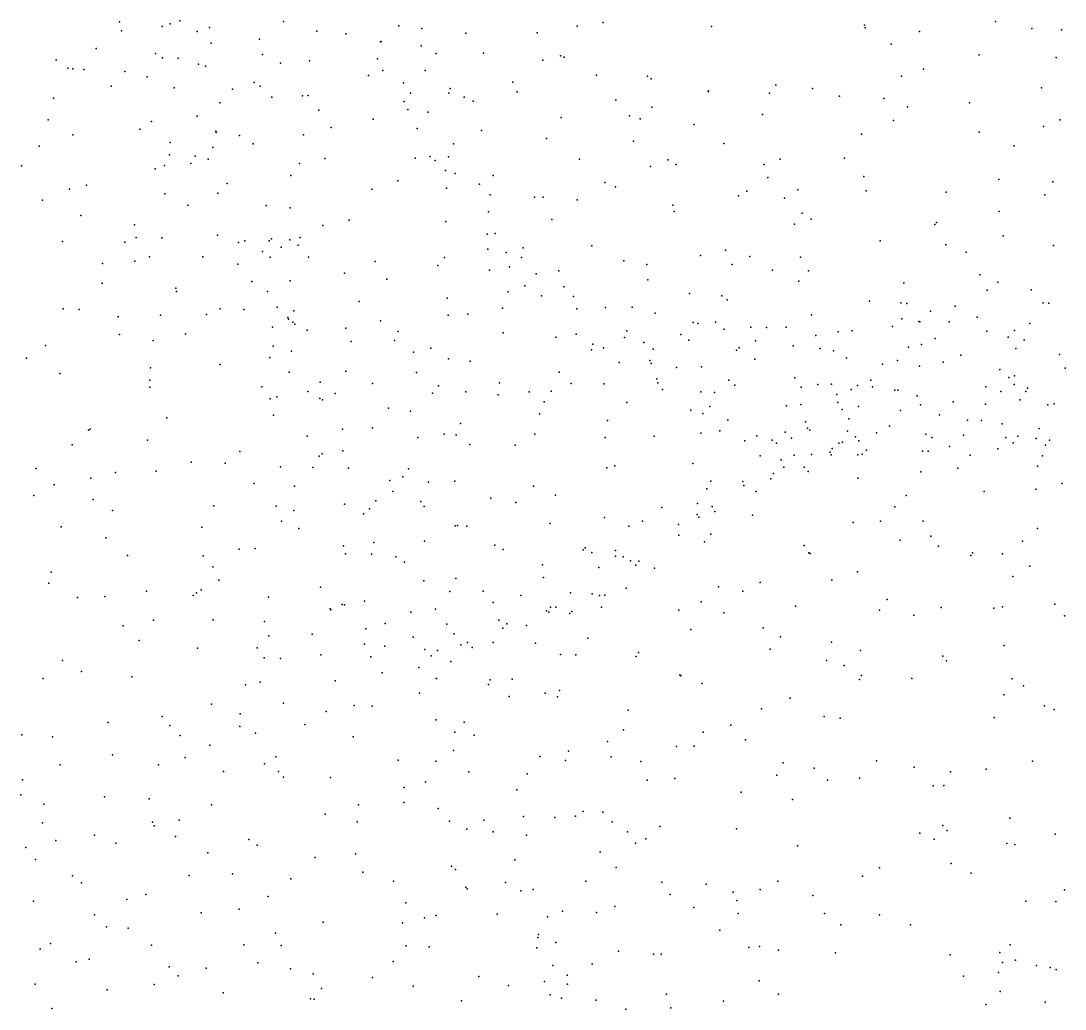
# Model space of a CAD drawing. Header units: metres. Extents: x -25 to 25, y -27.7 to 27.8.
# Drawn here: x -6.155 to -4.743, y -5.352 to -4.016 of the extents above; entities that cross this region are included whole.
import ezdxf

# ---------------------------------------------------------------- set-up
doc = ezdxf.new("R2010")
doc.units = ezdxf.units.M

msp = doc.modelspace()

# ---------------------------------------------------------------- linework, layer by layer
for p in [(-6.022, -4.0174, -3.6721), (-5.9641, -4.0235, -7.8875), (-5.9535, -4.02, -3.7461), (-5.9404, -4.016, -3.6304), (-5.8001, -4.0167, -2.9054), (-5.6441, -4.0226, -8.5069), (-5.4029, -4.0229, -2.5253), (-5.3677, -4.0182, -8.9202), (-5.2213, -4.0236, -2.2606), (-5.0142, -4.0217, -23.0044), (-4.8373, -4.0169, -21.6196), (-6.0194, -4.0293, -4.001), (-5.9167, -4.0305, -1.59), (-5.9003, -4.0248, -3.3381), (-5.755, -4.0298, -2.7658), (-5.7159, -4.0337, -7.9983), (-5.613, -4.0265, -2.9013), (-5.5537, -4.0324, -2.5047), (-5.4571, -4.0322, -2.0968), (-5.0136, -4.0253, -2.2025), (-4.94, -4.0304, -0.1356), (-4.7881, -4.0261, -9.0144), (-4.7482, -4.0282, 24.3245), (-5.898, -4.0461, -4.1703), (-5.8327, -4.0409, 22.8243), (-5.6691, -4.0444, -2.6398), (-5.6679, -4.044, -8.4051), (-5.6138, -4.0499, -2.5668), (-4.9783, -4.0473, -22.6813), (-6.0537, -4.0532, -7.8759), (-5.9734, -4.0599, 24.5376), (-5.964, -4.0658, -3.8661), (-5.9424, -4.0664, -4.3409), (-5.8287, -4.0615, -3.07), (-5.5937, -4.0602, -8.603), (-5.5295, -4.0598, -8.7234), (-5.4257, -4.0634, -8.8518), (-5.4206, -4.0649, 22.0786), (-4.8594, -4.0617, -9.0134), (-4.755, -4.0653, -22.9683), (-6.1077, -4.0685, -4.0631), (-6.0918, -4.0797, 21.9534), (-6.0851, -4.081, -4.5253), (-5.9151, -4.0743, -3.5006), (-5.9056, -4.077, -3.8222), (-5.804, -4.0733, -2.9475), (-5.7649, -4.0702, -7.8869), (-5.673, -4.0674, -8.2162), (-5.4493, -4.0692, -2.773), (-6.0703, -4.0817, -3.4491), (-6.0145, -4.0843, 0.1559), (-5.9847, -4.0917, -7.8536), (-5.6854, -4.0897, -7.9298), (-5.6656, -4.0831, -8.1013), (-5.6086, -4.0832, -8.5225), (-5.3767, -4.0895, -2.3682), (-5.3081, -4.0909, -0.1461), (-5.3027, -4.0943, -2.3267), (-4.9644, -4.0907, 22.1604), (-4.9346, -4.0813, -22.1237), (-6.0332, -4.1043, -4.0227), (-5.948, -4.1063, -3.7685), (-5.8689, -4.1085, -3.2605), (-5.8398, -4.0992, -7.8467), (-5.8315, -4.1043, -0.0064), (-5.6379, -4.0996, -3.0474), (-5.5749, -4.1074, -2.54), (-5.4902, -4.0988, -2.4611), (-5.1341, -4.1028, -8.9887), (-5.0849, -4.1074, -2.233), (-4.7752, -4.1064, -8.9836), (-6.1112, -4.1206, -1.4711), (-5.8157, -4.119, -3.0291), (-5.7743, -4.1171, -3.1862), (-5.767, -4.1169, -2.8316), (-5.6282, -4.1136, -2.6081), (-5.5765, -4.1138, 22.7109), (-5.5558, -4.1192, -0.1298), (-5.4841, -4.1117, -8.7547), (-5.3506, -4.1233, -8.8778), (-5.2259, -4.1116, -2.2842), (-5.2254, -4.1106, 24.3226), (-5.1427, -4.1137, -0.1386), (-5.0483, -4.1177, 24.2972), (-4.9881, -4.1208, 22.3259), (-5.8862, -4.1268, -3.3732), (-5.7524, -4.1365, 22.0176), (-5.6368, -4.1248, -8.3471), (-5.632, -4.1359, -8.0192), (-5.5438, -4.1243, -8.652), (-5.302, -4.1326, -2.6255), (-4.9564, -4.132, -9.0037), (-4.8722, -4.1267, 24.257), (-6.1185, -4.1496, 21.7558), (-5.917, -4.1446, -3.6386), (-5.6791, -4.1489, -2.6887), (-5.6044, -4.1395, -8.4535), (-5.4246, -4.1464, -2.4121), (-5.3323, -4.1442, 22.6345), (-5.3176, -4.1482, -2.1733), (-5.1524, -4.1425, -2.2579), (-4.9754, -4.1507, -2.2186), (-4.7504, -4.1497, -0.1653), (-5.9946, -4.1625, -7.8187), (-5.9786, -4.1519, -3.925), (-5.8916, -4.1652, -3.4542), (-5.7355, -4.1601, 24.3043), (-5.6194, -4.1616, -8.2029), (-5.5322, -4.164, -2.5136), (-5.2449, -4.1561, -8.9305), (-4.7723, -4.1586, -22.5476), (-6.0851, -4.1698, -4.0293), (-5.8913, -4.1667, 24.3552), (-5.8596, -4.1708, -7.8109), (-5.7732, -4.1699, -2.8832), (-5.4444, -4.1749, -8.7587), (-5.3269, -4.1787, -2.361), (-5.0183, -4.1691, -8.9842), (-4.8592, -4.1663, -8.9761), (-6.1304, -4.1851, -7.8224), (-5.9534, -4.1804, -3.4256), (-5.8957, -4.1869, -3.5254), (-5.8412, -4.1822, -3.2074), (-5.5701, -4.182, 22.0191), (-5.2046, -4.1817, -2.2878), (-4.8122, -4.185, -2.2267), (-5.9542, -4.1972, -4.4691), (-5.9196, -4.199, -3.7044), (-5.9021, -4.2031, -3.6562), (-5.7444, -4.2022, -2.8119), (-5.6219, -4.2014, -7.8839), (-5.6016, -4.1993, -8.3284), (-5.5952, -4.2046, -8.0342), (-5.5769, -4.1996, -2.5641), (-5.4, -4.2028, -2.9509), (-5.2798, -4.2039, 22.0275), (-5.1284, -4.2029, -8.9533), (-5.0414, -4.2016, -2.2438), (-6.1543, -4.2117, -4.0351), (-5.9736, -4.2161, 23.0721), (-5.9609, -4.2116, -3.8891), (-5.9256, -4.2088, 0.0846), (-5.7787, -4.2088, -4.0685), (-5.5812, -4.218, -7.9618), (-5.5681, -4.2223, -8.4758), (-5.304, -4.2127, -2.8265), (-5.2691, -4.2103, -8.8849), (-5.1502, -4.21, 24.222), (-5.8764, -4.2357, -3.4482), (-5.7901, -4.2248, -2.9699), (-5.6454, -4.2321, -1.7833), (-5.5353, -4.2365, 24.2138), (-5.5168, -4.2251, -8.6222), (-5.3654, -4.2343, -2.3895), (-5.145, -4.2276, -2.5016), (-5.0151, -4.2263, 22.4811), (-4.8327, -4.2303, -8.948), (-4.7595, -4.2335, -2.237), (-6.0897, -4.2433, -4.0122), (-6.0666, -4.238, 24.4715), (-5.9605, -4.2497, -7.7705), (-5.8888, -4.2489, -3.6013), (-5.6805, -4.2435, -7.8251), (-5.5798, -4.2419, -8.2619), (-5.351, -4.2402, -8.809), (-5.1735, -4.2461, -2.2903), (-5.1045, -4.2444, 22.0009), (-5.0121, -4.2459, -8.9521), (-4.9039, -4.2475, -8.9473), (-6.1259, -4.2583, 23.2129), (-5.5206, -4.2511, -2.5279), (-5.4605, -4.2542, -8.6672), (-5.4489, -4.2542, -3.103), (-5.4029, -4.2578, -8.7405), (-5.1848, -4.2524, -8.9156), (-5.1226, -4.2555, -2.2818), (-4.7706, -4.2509, -8.9215), (-5.9297, -4.265, -3.8119), (-5.8234, -4.2655, -7.7573), (-5.7911, -4.2686, -3.8167), (-5.523, -4.2743, -8.4966), (-5.2737, -4.2652, -2.0767), (-5.2718, -4.2737, -2.3611), (-5.0987, -4.2759, 22.6197), (-4.8321, -4.2737, -2.2479), (-6.0741, -4.279, 21.4364), (-6.0017, -4.2918, 24.3225), (-5.7468, -4.2926, -2.8956), (-5.7112, -4.2853, -2.802), (-5.5804, -4.2872, -7.8491), (-5.4371, -4.2844, -2.4658), (-5.1089, -4.2908, -8.8967), (-5.0864, -4.2838, -2.284), (-4.9194, -4.2913, -2.2527), (-4.917, -4.2887, 22.0912), (-5.8892, -4.3057, -3.6913), (-5.5245, -4.3042, -8.3523), (-5.5139, -4.3035, -8.4241), (-4.8269, -4.3064, -0.1536), (-6.099, -4.3141, -4.0028), (-6.0145, -4.3149, -3.9681), (-5.9995, -4.3089, 0.229), (-5.9648, -4.3094, -3.9112), (-5.8609, -4.3157, -3.607), (-5.8524, -4.3132, -3.5278), (-5.8196, -4.3135, 24.1389), (-5.8164, -4.3105, -3.2526), (-5.7916, -4.3117, -3.0764), (-5.7802, -4.3191, -7.7239), (-5.7777, -4.3086, 23.0501), (-5.3833, -4.3202, 22.7646), (-4.9931, -4.3134, -2.3899), (-4.9046, -4.3186, -8.8863), (-4.759, -4.3197, -2.2635), (-5.9812, -4.3351, 23.3238), (-5.9091, -4.3349, -3.7816), (-5.8285, -4.3279, -3.4019), (-5.8182, -4.3354, -3.327), (-5.8033, -4.3217, -3.1708), (-5.7664, -4.3352, -2.9986), (-5.5238, -4.3247, -0.0595), (-5.499, -4.3289, -8.164), (-5.4758, -4.3229, -8.5157), (-5.2361, -4.3331, -8.8103), (-5.2024, -4.326, -0.0891), (-5.1695, -4.3345, -8.8486), (-5.1008, -4.3353, -2.108), (-4.8767, -4.3285, 23.9443), (-6.0451, -4.3441, -7.7061), (-6.0011, -4.3406, -1.5084), (-5.8619, -4.345, 23.1928), (-5.676, -4.3414, 24.0621), (-5.5915, -4.3465, -2.6752), (-5.5826, -4.3358, -7.7738), (-5.4946, -4.3483, -2.5507), (-5.4782, -4.3357, -8.0818), (-5.3401, -4.3405, -8.6978), (-5.3086, -4.3452, -2.407), (-5.1934, -4.3451, -2.3509), (-5.7176, -4.3568, 21.796), (-5.5216, -4.3528, -3.3137), (-5.4586, -4.3577, -8.4553), (-5.4279, -4.3539, -2.4908), (-5.1389, -4.3531, 24.0338), (-5.09, -4.3537, -2.3178), (-4.8584, -4.3593, -2.2756), (-6.0452, -4.3705, 21.3069), (-5.9459, -4.3772, -7.693), (-5.8431, -4.3684, -7.6968), (-5.791, -4.3672, -3.6181), (-5.6603, -4.3652, -2.7858), (-5.4738, -4.3739, -7.8516), (-5.421, -4.3756, -7.9753), (-5.3074, -4.366, -3.1418), (-5.1031, -4.368, -8.8315), (-4.9614, -4.37, -8.852), (-4.8342, -4.3692, -7.526), (-5.9448, -4.3816, -3.9032), (-5.8217, -4.3818, -3.4796), (-5.5786, -4.3909, 23.9488), (-5.4964, -4.382, -7.7072), (-5.4513, -4.3874, -8.3732), (-5.4081, -4.3883, -7.7814), (-5.2509, -4.3843, -8.7297), (-5.2074, -4.3874, 22.7811), (-4.8486, -4.3801, -7.4446), (-4.7888, -4.3794, -7.3995), (-6.0983, -4.405, -7.6734), (-6.0767, -4.4059, -3.9823), (-5.8857, -4.4054, -3.7801), (-5.8537, -4.4059, -3.7079), (-5.8089, -4.403, -3.3895), (-5.6979, -4.3953, -7.6892), (-5.5038, -4.4041, -2.5927), (-5.4035, -4.4053, -8.5175), (-5.3646, -4.4033, -8.6024), (-5.3287, -4.4031, -7.8195), (-5.2001, -4.393, 21.8978), (-5.0075, -4.395, -7.5164), (-4.9652, -4.397, -7.4393), (-4.957, -4.3978, -7.5764), (-4.892, -4.4015, -7.6339), (-4.7726, -4.3969, -7.6942), (-4.7653, -4.3975, -7.2775), (-6.0238, -4.4159, -7.6609), (-5.9664, -4.4137, -4.5332), (-5.9043, -4.4127, 23.6941), (-5.7943, -4.4171, -3.275), (-5.7934, -4.4191, -7.6733), (-5.786, -4.4081, -3.1863), (-5.5774, -4.4136, -7.6835), (-5.5508, -4.4126, 22.9631), (-5.2974, -4.4112, -7.6569), (-5.0862, -4.4132, -7.5431), (-4.9641, -4.4185, 21.8951), (-4.925, -4.4084, -7.3364), (-4.8621, -4.4166, 23.7065), (-5.8151, -4.43, -3.553), (-5.7876, -4.423, -4.2975), (-5.7849, -4.4259, 21.616), (-5.7682, -4.4341, 23.5306), (-5.7158, -4.4314, -2.954), (-5.669, -4.4212, 0.0359), (-5.2461, -4.4238, -7.5947), (-5.2398, -4.425, -7.8074), (-5.2157, -4.423, -7.6885), (-5.2043, -4.4328, 23.8731), (-5.1681, -4.4299, -7.6059), (-5.1469, -4.4306, -8.7507), (-5.1202, -4.4301, -7.4737), (-4.9764, -4.4291, -7.2823), (-4.9408, -4.4221, -7.6952), (-4.9398, -4.4228, -8.8029), (-4.8998, -4.4227, -7.2433), (-4.791, -4.4252, -7.1611), (-6.022, -4.4399, -3.9531), (-5.9763, -4.4479, 0.3249), (-5.9328, -4.439, -7.6541), (-5.6499, -4.4482, -2.8464), (-5.6452, -4.4356, 23.7374), (-5.503, -4.4377, -1.7865), (-5.4317, -4.4436, 23.8581), (-5.4043, -4.4393, -8.3415), (-5.3389, -4.4438, -8.0426), (-5.336, -4.4349, 22.8714), (-5.2628, -4.4401, -7.8865), (-5.2518, -4.4474, -8.6509), (-5.0804, -4.4413, -7.7682), (-5.0502, -4.4365, 23.7921), (-5.0309, -4.4351, -7.3409), (-4.919, -4.4451, -2.7983), (-4.8489, -4.4352, -7.7796), (-4.82, -4.4435, -7.0951), (-4.8116, -4.4346, 22.0615), (-4.7986, -4.4472, -7.8319), (-6.1222, -4.4549, 24.1202), (-5.8139, -4.4556, -3.6406), (-5.7893, -4.4625, -3.3579), (-5.7085, -4.4495, 23.326), (-5.6011, -4.4584, -3.4996), (-5.3834, -4.4608, -7.6242), (-5.3818, -4.453, -3.3216), (-5.3675, -4.4579, -8.1789), (-5.313, -4.4506, -7.5876), (-5.3, -4.4595, -8.5867), (-5.1876, -4.4609, -7.4812), (-5.1841, -4.4579, -2.3899), (-5.1619, -4.4486, -7.8013), (-5.1107, -4.4551, -2.3713), (-5.0745, -4.4587, -8.7313), (-5.0565, -4.4618, 22.8634), (-4.9548, -4.4568, -7.162), (-4.9374, -4.4535, 22.6746), (-4.8096, -4.4587, -2.3104), (-6.1477, -4.472, -7.6199), (-5.8185, -4.4708, 21.4136), (-5.6245, -4.4637, -7.653), (-5.577, -4.4728, 21.7499), (-5.5476, -4.4761, -7.6368), (-5.3046, -4.4751, -8.5103), (-5.1626, -4.4732, -8.6854), (-5.0389, -4.4712, -7.8216), (-4.9698, -4.475, -8.7368), (-4.8841, -4.4679, -8.7238), (-4.7509, -4.4671, -7.8916), (-5.98, -4.485, -7.609), (-5.8857, -4.4806, -7.6217), (-5.7159, -4.4894, -3.0275), (-5.3462, -4.4777, -8.3103), (-5.3029, -4.479, -8.0987), (-5.2685, -4.4845, -2.4518), (-5.2348, -4.4838, -7.9744), (-4.9902, -4.4799, -2.9627), (-4.9399, -4.4828, -2.3289), (-4.9079, -4.4772, -7.0662), (-4.8314, -4.487, 22.4107), (-4.7431, -4.4853, -6.758), (-6.1026, -4.4927, -1.3395), (-5.981, -4.5015, -1.4655), (-5.7925, -4.491, -3.5188), (-5.7505, -4.5041, -3.7962), (-5.6205, -4.4913, 23.4997), (-5.4273, -4.491, 0.0351), (-5.2951, -4.4999, -8.4338), (-5.1978, -4.5018, 0.0073), (-5.1085, -4.4986, -7.8953), (-5.0059, -4.5017, -7.1343), (-4.8191, -4.4982, -6.8379), (-4.8117, -4.4957, -2.2527), (-5.981, -4.5111, -3.9342), (-5.8293, -4.5105, 21.2402), (-5.7674, -4.5171, -1.6285), (-5.68, -4.506, -7.6133), (-5.5905, -4.5092, -2.8002), (-5.5536, -4.5174, 23.2255), (-5.5081, -4.5054, -2.6906), (-5.4681, -4.5175, 23.0734), (-5.438, -4.5164, -7.5793), (-5.411, -4.5059, -2.563), (-5.3668, -4.5067, -7.5557), (-5.294, -4.5054, -8.1924), (-5.2876, -4.5141, -8.2825), (-5.2356, -4.5172, -8.0844), (-5.2174, -4.5183, 21.7868), (-5.1897, -4.5084, -8.6218), (-5.1001, -4.5112, -8.6473), (-5.0776, -4.5075, -1.9228), (-5.0589, -4.5069, -7.2226), (-5.0325, -4.5141, -2.3713), (-5.024, -4.5087, -7.889), (-5.0037, -4.5105, -0.0483), (-4.9732, -4.5151, -6.9991), (-4.9695, -4.5151, -8.6783), (-4.8505, -4.5105, -7.93), (-4.8299, -4.5167, -8.6373), (-4.8122, -4.5073, -6.753), (-4.796, -4.5171, -7.9813), (-4.7938, -4.5126, -6.6493), (-5.8183, -4.527, -3.7361), (-5.809, -4.5242, 15.9196), (-5.751, -4.5262, -3.2689), (-5.7475, -4.5283, 15.6883), (-5.7303, -4.5197, -3.1487), (-5.5988, -4.5192, -7.6019), (-5.5098, -4.5214, -7.5927), (-5.4478, -4.5309, 23.6401), (-5.3359, -4.5319, -1.8002), (-5.0518, -4.5212, -3.12), (-5.0505, -4.5318, 21.7751), (-4.943, -4.5226, -6.9135), (-4.8943, -4.5307, 23.309), (-4.8039, -4.528, -6.4809), (-5.6581, -4.5393, 15.892), (-5.6286, -4.5437, -2.9217), (-5.2494, -4.5423, 23.6504), (-5.2331, -4.5465, -8.2334), (-5.2236, -4.5372, -7.3968), (-5.12, -4.5361, -7.2675), (-5.1004, -4.5346, -2.3921), (-5.0444, -4.5413, 23.056), (-5.0227, -4.537, -7.0595), (-4.9656, -4.5427, -7.9444), (-4.9389, -4.535, -6.8395), (-4.8507, -4.5341, -6.5534), (-4.7663, -4.5348, -6.3524), (-4.758, -4.5336, -8.0446), (-5.9578, -4.5523, -7.5487), (-5.8137, -4.5491, -7.5697), (-5.5607, -4.5602, 21.605), (-5.454, -4.5473, -2.6527), (-5.3619, -4.556, -7.4894), (-5.1991, -4.5558, -8.1318), (-5.0941, -4.5579, -8.5643), (-5.0358, -4.5538, -8.0137), (-4.9128, -4.5486, -8.0025), (-4.8749, -4.5558, -6.3624), (-4.856, -4.556, -2.3304), (-4.8282, -4.5605, -6.2775), (-6.0639, -4.5692, -3.9473), (-6.0618, -4.568, -7.5245), (-5.7202, -4.5677, -3.2104), (-5.68, -4.5659, -3.0636), (-5.5827, -4.5744, -2.8602), (-5.5665, -4.5754, -1.7193), (-5.4601, -4.5744, -7.515), (-5.2359, -4.5734, -2.4772), (-5.2102, -4.5703, -8.3729), (-5.1219, -4.5718, -8.1182), (-5.0917, -4.5666, 18.4774), (-5.0884, -4.5693, -7.1101), (-5.0372, -4.5704, -6.9535), (-4.9982, -4.5729, -6.4512), (-4.9804, -4.5636, -6.5612), (-4.9316, -4.5748, -8.0767), (-4.7782, -4.5668, 21.8672), (-6.0861, -4.5891, 0.6342), (-5.9839, -4.5826, 0.5176), (-5.7682, -4.5772, -4.1315), (-5.6184, -4.5791, -7.5486), (-5.548, -4.5884, -7.5279), (-5.4867, -4.5895, -2.7246), (-5.365, -4.5792, 23.3393), (-5.299, -4.5771, -2.5211), (-5.1763, -4.5837, -7.2515), (-5.1598, -4.5767, -8.4335), (-5.1393, -4.5825, -2.4326), (-5.1335, -4.5869, -8.2377), (-5.1132, -4.5799, 23.2228), (-5.0493, -4.5867, -6.8369), (-5.044, -4.5855, -6.6579), (-5.0265, -4.5782, -8.091), (-5.0222, -4.5838, -8.5023), (-4.9233, -4.579, -6.3148), (-4.8806, -4.5758, -8.5238), (-4.8231, -4.5792, -8.4641), (-4.8135, -4.5861, -8.2153), (-4.8071, -4.5773, 22.7962), (-4.7822, -4.5806, -2.3271), (-4.7696, -4.5893, -6.1778), (-4.7641, -4.5825, -8.2696), (-5.859, -4.5979, -3.8588), (-5.748, -4.6013, 0.2795), (-5.7201, -4.5973, -3.2976), (-5.1094, -4.603, -7.0382), (-5.0862, -4.6023, -6.5124), (-5.0607, -4.5987, -6.7399), (-5.0597, -4.6024, -8.31), (-5.0582, -4.5939, -6.578), (-5.0232, -4.6027, -8.4088), (-5.0174, -4.6017, -8.1934), (-5.0116, -4.5963, -2.3901), (-4.9358, -4.5975, 18.6206), (-4.9284, -4.5977, -6.2384), (-4.8994, -4.5911, -8.1437), (-4.8715, -4.6031, 21.7258), (-4.8342, -4.5942, -8.2905), (-5.925, -4.6124, -3.8987), (-5.8791, -4.614, -4.3847), (-5.752, -4.6043, -3.5704), (-5.352, -4.6174, 21.599), (-5.2466, -4.6141, -7.3003), (-5.1556, -4.6038, -3.3578), (-5.1273, -4.6091, -6.4334), (-4.7736, -4.604, 18.3095), (-6.1346, -4.6208, -1.1853), (-6.0275, -4.6262, -1.3705), (-5.9724, -4.6245, -7.4701), (-5.8042, -4.6186, -3.7677), (-5.7604, -4.6198, -3.672), (-5.7122, -4.6205, -7.5077), (-5.6313, -4.6216, 21.2197), (-5.3628, -4.6203, -2.6051), (-5.1375, -4.6278, -6.7203), (-5.1236, -4.6191, -6.602), (-5.0958, -4.619, 18.2002), (-5.0908, -4.6252, -6.3192), (-4.9382, -4.6254, -2.3818), (-4.8883, -4.6207, 18.1968), (-4.7806, -4.6179, 22.545), (-6.1103, -4.6431, -7.4281), (-6.0609, -4.6342, -4.5794), (-5.84, -4.6411, 0.4289), (-5.7853, -4.6449, -7.477), (-5.6563, -4.6373, -3.124), (-5.6386, -4.6321, -7.4967), (-5.6039, -4.6393, -2.9842), (-5.5686, -4.6383, -7.4727), (-5.4621, -4.6451, 21.4637), (-5.222, -4.6382, -7.1834), (-5.1788, -4.6385, 21.6243), (-5.1777, -4.6441, -7.0524), (-5.1412, -4.635, -6.7927), (-5.0234, -4.6339, -6.2186), (-4.7473, -4.6412, 22.2913), (-6.1379, -4.6574, -3.9405), (-5.6522, -4.652, -3.6987), (-5.4325, -4.657, -1.7361), (-5.2276, -4.6486, -6.4648), (-5.161, -4.652, -6.2928), (-4.9581, -4.6575, -6.1693), (-4.8525, -4.6521, -2.3686), (-4.7828, -4.6488, -2.3433), (-6.0576, -4.663, 21.0418), (-5.8944, -4.6715, -7.4269), (-5.8101, -4.6718, -3.8231), (-5.7177, -4.6693, -3.532), (-5.6754, -4.6647, -3.2312), (-5.6142, -4.6656, -3.0685), (-5.61, -4.6723, 21.0696), (-5.5198, -4.6611, -2.8237), (-5.4858, -4.6671, -7.4061), (-5.2887, -4.6736, -7.2116), (-5.2403, -4.6683, -6.5869), (-5.2204, -4.6724, -6.7532), (-4.9733, -4.6727, 21.6206), (-6.0313, -4.6777, -3.9227), (-5.7862, -4.6777, 21.0306), (-5.6918, -4.6821, -3.4017), (-5.6839, -4.6757, -3.3278), (-5.3662, -4.6871, -7.3116), (-5.2409, -4.683, -6.3399), (-5.2386, -4.6866, -2.5492), (-5.2167, -4.6793, -6.847), (-5.1659, -4.6842, -2.4908), (-6.1008, -4.6998, -7.3521), (-5.9107, -4.7005, -3.8865), (-5.8027, -4.6923, -7.4177), (-5.7794, -4.7023, -3.9441), (-5.568, -4.6986, -7.3976), (-5.5647, -4.6982, 15.8928), (-5.5521, -4.6991, -2.9366), (-5.4397, -4.6955, -7.3494), (-5.3332, -4.6989, -3.6201), (-5.3147, -4.6924, -2.6162), (-5.2658, -4.6967, -7.1037), (-5.0299, -4.6939, -6.1711), (-4.9926, -4.692, -3.34), (-4.9352, -4.6921, 0.0153), (-4.7806, -4.7022, -3.0053), (-6.0402, -4.7147, 15.7405), (-5.2656, -4.7111, -6.9598), (-5.2221, -4.7097, 0.2063), (-4.9247, -4.7125, -6.1225), (-5.8601, -4.7302, -1.5387), (-5.8385, -4.729, -7.3669), (-5.7189, -4.7256, -3.6973), (-5.6779, -4.7209, -3.4794), (-5.6094, -4.7193, -3.1417), (-5.5143, -4.7247, -2.8812), (-5.5032, -4.7305, -7.3289), (-5.395, -4.7308, -7.2593), (-5.392, -4.7284, -2.7178), (-5.2307, -4.7199, -6.2308), (-5.0962, -4.7249, -2.4702), (-4.9661, -4.7178, -2.4123), (-4.9143, -4.7259, -1.8804), (-4.8007, -4.7193, -6.0635), (-6.0113, -4.7386, -7.3115), (-5.9086, -4.739, 0.6491), (-5.7161, -4.7362, -7.364), (-5.6812, -4.7367, -3.5854), (-5.6483, -4.7403, 15.5872), (-5.3833, -4.7346, 21.2617), (-5.351, -4.7319, -7.1727), (-5.351, -4.7397, -6.4933), (-5.3407, -4.7403, -6.5655), (-5.0899, -4.735, -6.1686), (-5.088, -4.7361, -1.7781), (-4.8704, -4.7384, -3.2479), (-4.8683, -4.7352, 18.0595), (-4.8276, -4.7362, -2.3654), (-5.8956, -4.7541, -7.3203), (-5.6363, -4.7476, -3.3245), (-5.45, -4.7512, -2.8067), (-5.3735, -4.7547, -6.4275), (-5.3307, -4.7457, -6.6672), (-5.3236, -4.7516, -6.984), (-5.3194, -4.7461, -6.3416), (-5.2982, -4.7557, -6.2711), (-4.7908, -4.7529, -0.0407), (-6.1143, -4.761, -7.2572), (-5.8876, -4.7721, 15.6161), (-5.6104, -4.7728, -3.2586), (-5.5672, -4.7695, -7.303), (-5.4483, -4.7685, 0.3838), (-5.0587, -4.7721, -3.5712), (-5.0239, -4.7607, -6.1348), (-4.8138, -4.7669, 21.5338), (-6.1177, -4.7758, -1.15), (-5.9853, -4.7866, -7.2154), (-5.9116, -4.785, 16.1301), (-5.7502, -4.7814, -7.3037), (-5.5751, -4.7872, -3.1156), (-5.5302, -4.787, -7.2286), (-5.3366, -4.7828, -2.712), (-5.2118, -4.7811, -6.1856), (-5.179, -4.787, 18.6905), (-5.1554, -4.7751, -2.538), (-6.0787, -4.7952, -7.1874), (-6.0418, -4.7939, -3.9049), (-5.9222, -4.7927, -3.8921), (-5.9177, -4.7889, -4.2995), (-5.8206, -4.7948, -7.2681), (-5.6904, -4.8005, -7.2527), (-5.4792, -4.7927, -3.7404), (-5.4121, -4.7891, -6.5228), (-5.3828, -4.7904, -7.0474), (-5.373, -4.7925, -6.8343), (-5.3658, -4.7922, -6.3096), (-5.2354, -4.8013, 0.364), (-4.9838, -4.7982, 21.4107), (-5.7369, -4.8109, -3.8178), (-5.736, -4.812, -1.6081), (-5.7209, -4.8047, 16.1802), (-5.7178, -4.8054, -3.7539), (-5.6279, -4.8153, -3.5586), (-5.5947, -4.8112, -7.2071), (-5.5165, -4.8023, 16.0009), (-5.4445, -4.8136, -6.7141), (-5.4411, -4.8152, -6.632), (-5.4389, -4.8085, -7.0872), (-5.432, -4.8084, -6.4018), (-5.4103, -4.8141, -6.9165), (-5.37, -4.8083, 21.0524), (-5.2654, -4.8126, -2.6642), (-5.1079, -4.8072, 21.3191), (-4.994, -4.8126, -2.4487), (-4.9109, -4.8089, -3.4414), (-4.8394, -4.8097, 17.9273), (-4.8278, -4.8081, -6.0458), (-4.757, -4.8044, -1.9862), (-5.9759, -4.8261, -7.1345), (-5.8952, -4.8254, -7.1481), (-5.826, -4.828, -7.1759), (-5.5088, -4.8262, -2.9795), (-5.4131, -4.8168, -2.8233), (-5.2046, -4.8161, -2.6069), (-4.9477, -4.8194, -6.0795), (-4.7441, -4.82, -3.1705), (-6.0168, -4.8337, 21.0364), (-5.6889, -4.8379, -7.1366), (-5.6625, -4.8306, 21.0125), (-5.5793, -4.8314, -3.2058), (-5.5036, -4.8367, -6.9488), (-5.4982, -4.831, 0.5478), (-5.4713, -4.8334, -6.8447), (-5.2491, -4.8384, -6.1699), (-5.1515, -4.8365, -3.7105), (-5.9955, -4.8533, -7.0643), (-5.8199, -4.8473, -3.8642), (-5.7614, -4.845, -3.8108), (-5.6247, -4.8488, -3.6593), (-5.5693, -4.8446, -7.0644), (-5.5515, -4.856, -6.897), (-5.5165, -4.856, -6.4627), (-5.4592, -4.8573, -6.3264), (-5.3887, -4.8504, -1.6851), (-5.1279, -4.8485, -2.5604), (-5.0592, -4.8559, -2.5115), (-5.9164, -4.864, -7.0383), (-5.8358, -4.8634, -3.9878), (-5.6906, -4.8586, -7.0671), (-5.6632, -4.8612, -3.7182), (-5.6088, -4.8657, -6.9633), (-5.5919, -4.867, -3.4316), (-5.5603, -4.8594, -6.766), (-5.545, -4.863, -6.6005), (-5.3201, -4.8698, -2.75), (-5.1421, -4.8652, -6.1167), (-5.0199, -4.8669, 21.1872), (-4.8256, -4.8604, -2.3661), (-6.0988, -4.8804, -4.4361), (-5.8264, -4.8768, -7.0063), (-5.8044, -4.878, 0.7935), (-5.7495, -4.8728, -6.9761), (-5.682, -4.8754, -6.9194), (-5.6006, -4.8744, -1.6471), (-5.574, -4.882, -6.5341), (-5.4254, -4.8724, -6.2246), (-5.405, -4.8727, -2.8678), (-5.323, -4.875, 18.2008), (-5.0659, -4.8803, -6.0878), (-4.9085, -4.8747, -2.4184), (-4.9034, -4.8808, -1.8209), (-6.0734, -4.8955, -6.9755), (-5.6668, -4.897, -6.7725), (-5.6171, -4.8898, -6.7088), (-5.2642, -4.9, 18.0147), (-5.0418, -4.8873, -1.7356), (-6.125, -4.9049, -3.9007), (-6.0052, -4.9027, -3.8879), (-5.8515, -4.9136, -6.9184), (-5.8319, -4.9096, 21.028), (-5.7303, -4.9081, -6.8341), (-5.5936, -4.905, 16.193), (-5.5932, -4.905, -3.604), (-5.5227, -4.9129, 15.5986), (-5.5205, -4.9068, -6.3253), (-5.4907, -4.9058, -3.0289), (-5.2628, -4.9012, -2.7099), (-5.234, -4.9115, -6.1294), (-5.021, -4.9064, 17.5924), (-5.0184, -4.9009, 0.3282), (-4.9502, -4.9048, 18.8837), (-4.8147, -4.9051, 17.6492), (-5.616, -4.9248, -3.7053), (-5.4461, -4.9248, 15.8115), (-5.4271, -4.9212, -2.9425), (-4.8262, -4.9269, 21.2463), (-4.7996, -4.9149, 0.1007), (-5.8973, -4.9397, -6.8653), (-5.8001, -4.9383, -6.805), (-5.7048, -4.9412, -6.6533), (-5.6802, -4.9421, -6.5761), (-5.4948, -4.9292, -6.2436), (-5.4296, -4.9297, 16.0392), (-5.1149, -4.9315, -2.5862), (-4.7711, -4.9418, -6.0296), (-5.9642, -4.9563, -6.8397), (-5.8587, -4.9524, -3.8738), (-5.7423, -4.9494, 15.4917), (-5.3339, -4.9477, -2.8153), (-5.1535, -4.9457, -6.0965), (-5.0691, -4.9562, 21.0088), (-4.758, -4.9469, -3.412), (-6.0371, -4.9644, -6.8491), (-5.9537, -4.9683, -4.0453), (-5.8594, -4.9699, -6.7652), (-5.7715, -4.967, -6.6789), (-5.5935, -4.9605, -6.3571), (-5.5558, -4.9639, -3.3905), (-5.1951, -4.968, 17.7867), (-5.0475, -4.9586, -6.0729), (-4.8389, -4.9575, -6.0494), (-6.154, -4.981, -6.8541), (-6.1127, -4.9839, -1.1044), (-5.94, -4.9819, -3.8835), (-5.8382, -4.9786, 0.9082), (-5.7059, -4.9839, -3.8067), (-5.5683, -4.9775, -6.2856), (-5.5423, -4.9815, -3.321), (-5.3404, -4.9744, 0.6778), (-5.2328, -4.9772, -2.7206), (-5.8997, -4.9948, -1.4734), (-5.362, -4.9898, -2.8926), (-5.2688, -4.9969, -6.1121), (-5.2446, -4.9963, 20.9308), (-5.1752, -4.9878, -2.6669), (-6.0312, -5.0078, -3.8846), (-5.9333, -5.0115, -6.7021), (-5.8106, -5.0105, 16.2344), (-5.5703, -5.0021, -3.657), (-5.4534, -5.0103, -6.1667), (-5.4146, -5.0031, 18.2053), (-5.357, -5.0108, -6.1315), (-6.1021, -5.0217, -3.8921), (-5.9694, -5.0214, 16.1701), (-5.826, -5.0204, -6.6061), (-5.6449, -5.0151, -3.7798), (-5.5943, -5.0167, -3.724), (-5.4189, -5.0157, -3.0145), (-5.317, -5.0172, -3.8987), (-5.1245, -5.0188, -3.8614), (-5.0823, -5.0259, -2.5959), (-4.9984, -5.016, -6.0516), (-4.9473, -5.0245, -2.479), (-4.7871, -5.0168, -3.5831), (-5.8812, -5.0304, -3.8789), (-5.8068, -5.0306, -3.8708), (-5.8, -5.0383, -6.505), (-5.7365, -5.0388, -6.403), (-5.5493, -5.0312, -3.5413), (-5.4704, -5.0335, 0.8208), (-5.2709, -5.0401, -2.7946), (-5.133, -5.0355, 17.5146), (-5.021, -5.0396, -2.5526), (-4.898, -5.031, 17.3873), (-4.85, -5.0276, -2.387), (-6.1532, -5.0416, 15.7256), (-5.6368, -5.0522, 21.0098), (-5.6081, -5.0446, -1.5745), (-5.4844, -5.0555, -3.1937), (-5.3085, -5.0424, -2.8539), (-5.0644, -5.0424, -1.6822), (-4.9216, -5.0498, 18.9532), (-4.9072, -5.0496, -6.0475), (-6.1553, -5.0622, -0.9285), (-6.0423, -5.0647, -6.6662), (-5.9816, -5.0674, -6.6118), (-5.181, -5.0586, 18.8642), (-5.1118, -5.0685, -6.0506), (-6.1241, -5.0746, -6.6737), (-5.8976, -5.0754, -6.5158), (-5.6986, -5.0758, 0.9635), (-5.6374, -5.0726, 15.4647), (-5.591, -5.0805, -3.7605), (-5.9412, -5.0965, -3.8787), (-5.7436, -5.0883, -6.3308), (-5.5757, -5.0977, 18.4224), (-5.5293, -5.0964, -6.1621), (-5.4757, -5.0913, 18.7358), (-5.4331, -5.0927, -3.1308), (-5.4051, -5.0907, -1.564), (-5.3948, -5.0844, -3.042), (-5.3684, -5.0857, 16.2399), (-4.8177, -5.0935, -6.055), (-6.1261, -5.1, 1.1123), (-5.9774, -5.0989, 21.0337), (-5.9749, -5.1038, -6.5324), (-5.7007, -5.0984, 16.3147), (-5.5521, -5.1084, -3.6957), (-5.3555, -5.0984, -6.0951), (-5.2911, -5.1047, 17.7205), (-5.1877, -5.1082, -1.5966), (-4.9083, -5.1037, -1.749), (-4.9026, -5.1104, 20.9746), (-6.1079, -5.124, 16.1394), (-6.0556, -5.1165, -6.5796), (-5.946, -5.1183, 1.0479), (-5.847, -5.1226, -3.8802), (-5.5165, -5.1123, -3.4897), (-5.4714, -5.1164, -3.2392), (-5.3351, -5.1123, 0.7535), (-5.31, -5.1216, -2.9135), (-4.9395, -5.1139, 0.4433), (-4.92, -5.1222, -6.0591), (-4.7565, -5.1154, -2.3216), (-6.1488, -5.1334, -3.8988), (-6.0271, -5.1276, -1.2304), (-5.9026, -5.1403, 15.5243), (-5.8358, -5.1299, -6.3761), (-5.3717, -5.1393, 15.8035), (-5.3242, -5.1274, 18.845), (-5.105, -5.1312, -2.6723), (-4.8217, -5.1278, -3.7312), (-4.811, -5.129, -2.3796), (-6.1356, -5.1497, -6.562), (-5.7571, -5.1468, -6.2779), (-5.7028, -5.1419, -3.872), (-5.4871, -5.15, -6.146), (-5.6927, -5.1668, -6.2025), (-5.573, -5.1585, -6.1777), (-5.5677, -5.1628, 18.2555), (-5.3504, -5.1605, 20.9145), (-4.9943, -5.1609, -3.8792), (-4.8972, -5.1547, -2.473), (-4.8701, -5.168, -6.0954), (-6.0855, -5.1715, -3.8951), (-6.0731, -5.1812, -6.4908), (-5.9279, -5.1712, -3.8895), (-5.869, -5.1689, -3.9119), (-5.7901, -5.1757, -3.8875), (-5.6515, -5.1786, 18.5674), (-5.4997, -5.1806, -3.6361), (-5.3912, -5.1787, -6.1082), (-5.2884, -5.1801, 15.9333), (-5.1316, -5.1786, -2.7296), (-5.0173, -5.172, -2.6072), (-5.5537, -5.1869, -3.7926), (-5.5519, -5.1892, 20.9847), (-5.4791, -5.1917, 15.5461), (-5.4624, -5.1901, 18.0538), (-5.277, -5.1968, -6.0892), (-5.2285, -5.1828, 0.6418), (-5.1922, -5.1936, 16.1389), (-5.1554, -5.1901, -6.0674), (-4.7439, -5.1904, -2.3345), (-6.1383, -5.2057, -4.0195), (-6.012, -5.2036, -3.8936), (-5.9861, -5.1969, -6.3948), (-5.8211, -5.1996, -6.2917), (-5.6348, -5.2081, -3.8815), (-5.1869, -5.2047, 16.3365), (-5.0843, -5.1981, 18.9526), (-4.7963, -5.2056, -2.389), (-4.7558, -5.2063, 17.1148), (-6.0556, -5.2243, -6.4116), (-5.9115, -5.2217, -6.2987), (-5.8601, -5.2168, -3.8945), (-5.5937, -5.2251, 18.7549), (-5.5111, -5.2235, 16.5), (-5.4227, -5.2192, -3.2441), (-5.3767, -5.2211, -3.1189), (-5.3522, -5.2131, 16.4799), (-5.2451, -5.2144, 17.201), (-5.1851, -5.2223, -2.8103), (-5.0683, -5.2226, -6.0899), (-4.994, -5.2242, 17.0774), (-5.7463, -5.2341, 0.9597), (-5.6391, -5.2349, -1.4219), (-5.6095, -5.2285, 15.4714), (-5.4433, -5.2268, -3.3373), (-5.0466, -5.2377, -2.6669), (-4.9521, -5.238, -6.1002), (-6.0393, -5.2406, 1.1905), (-6.01, -5.2422, -6.3338), (-5.811, -5.2492, -1.3557), (-5.4552, -5.2507, -6.1362), (-5.2099, -5.2449, 16.5358), (-6.1153, -5.263, -6.3576), (-5.9786, -5.2654, -6.2708), (-5.854, -5.2648, 16.2785), (-5.8035, -5.2658, 15.4805), (-5.6343, -5.266, -6.1728), (-5.6033, -5.2674, -3.9756), (-5.4561, -5.2549, -3.4994), (-5.432, -5.2616, -1.4106), (-5.1563, -5.2669, -6.0797), (-4.8173, -5.265, -2.43), (-6.1293, -5.2707, 21.0003), (-5.4577, -5.2691, -3.6064), (-5.3472, -5.2735, -6.1049), (-5.2998, -5.2776, 16.7519), (-5.2893, -5.2775, 17.0651), (-5.1707, -5.2683, 16.8783), (-5.1307, -5.2719, 16.6851), (-5.0537, -5.2757, 16.5195), (-4.8985, -5.2782, -2.5225), (-4.8315, -5.2751, -6.1595), (-6.0806, -5.2878, 15.7341), (-6.0631, -5.2841, -3.905), (-5.9546, -5.2945, 15.574), (-5.8349, -5.2893, -6.2134), (-5.6518, -5.2873, 16.4413), (-5.4357, -5.2926, -3.4372), (-5.3825, -5.2909, -3.2005), (-4.8277, -5.2885, -3.8111), (-4.8104, -5.2855, 16.9041), (-4.7819, -5.2929, -1.7781), (-4.7631, -5.2956, -6.1922), (-5.9425, -5.3067, -6.2191), (-5.9047, -5.2965, -3.9052), (-5.7909, -5.2974, 18.5254), (-5.76, -5.3041, -3.9066), (-5.6797, -5.3092, 18.2409), (-5.5361, -5.3075, -6.1448), (-5.4163, -5.3057, 18.9224), (-4.8804, -5.3072, 16.6651), (-4.8331, -5.3023, 19.0132), (-4.7552, -5.2981, 0.3329), (-6.1362, -5.3182, -3.9229), (-5.9749, -5.3186, -3.9101), (-5.7486, -5.3237, 21.0066), (-5.625, -5.3207, -3.9133), (-5.4958, -5.3199, -3.8106), (-5.4473, -5.3144, -3.6676), (-5.4161, -5.3182, 17.6015), (-5.1569, -5.3133, -2.8243), (-6.0385, -5.3256, -1.0654), (-5.8819, -5.3296, -3.9597), (-5.7635, -5.3378, 18.7083), (-5.4396, -5.3322, 16.7989), (-5.424, -5.3368, 15.5548), (-5.282, -5.3316, -2.9987), (-5.1306, -5.3314, -6.1173), (-4.8311, -5.3278, 16.4878), (-6.1134, -5.3508, -6.2236), (-5.7587, -5.3384, -6.2016), (-5.5592, -5.3403, -3.8961), (-5.3774, -5.3398, -3.2578), (-5.337, -5.3517, -3.1459), (-5.2761, -5.35, 18.9735), (-5.205, -5.341, -6.1092), (-4.8505, -5.3454, -6.2107), (-4.7701, -5.3425, -2.4107)]:
    msp.add_point(p)

doc.saveas('drawing.dxf')
